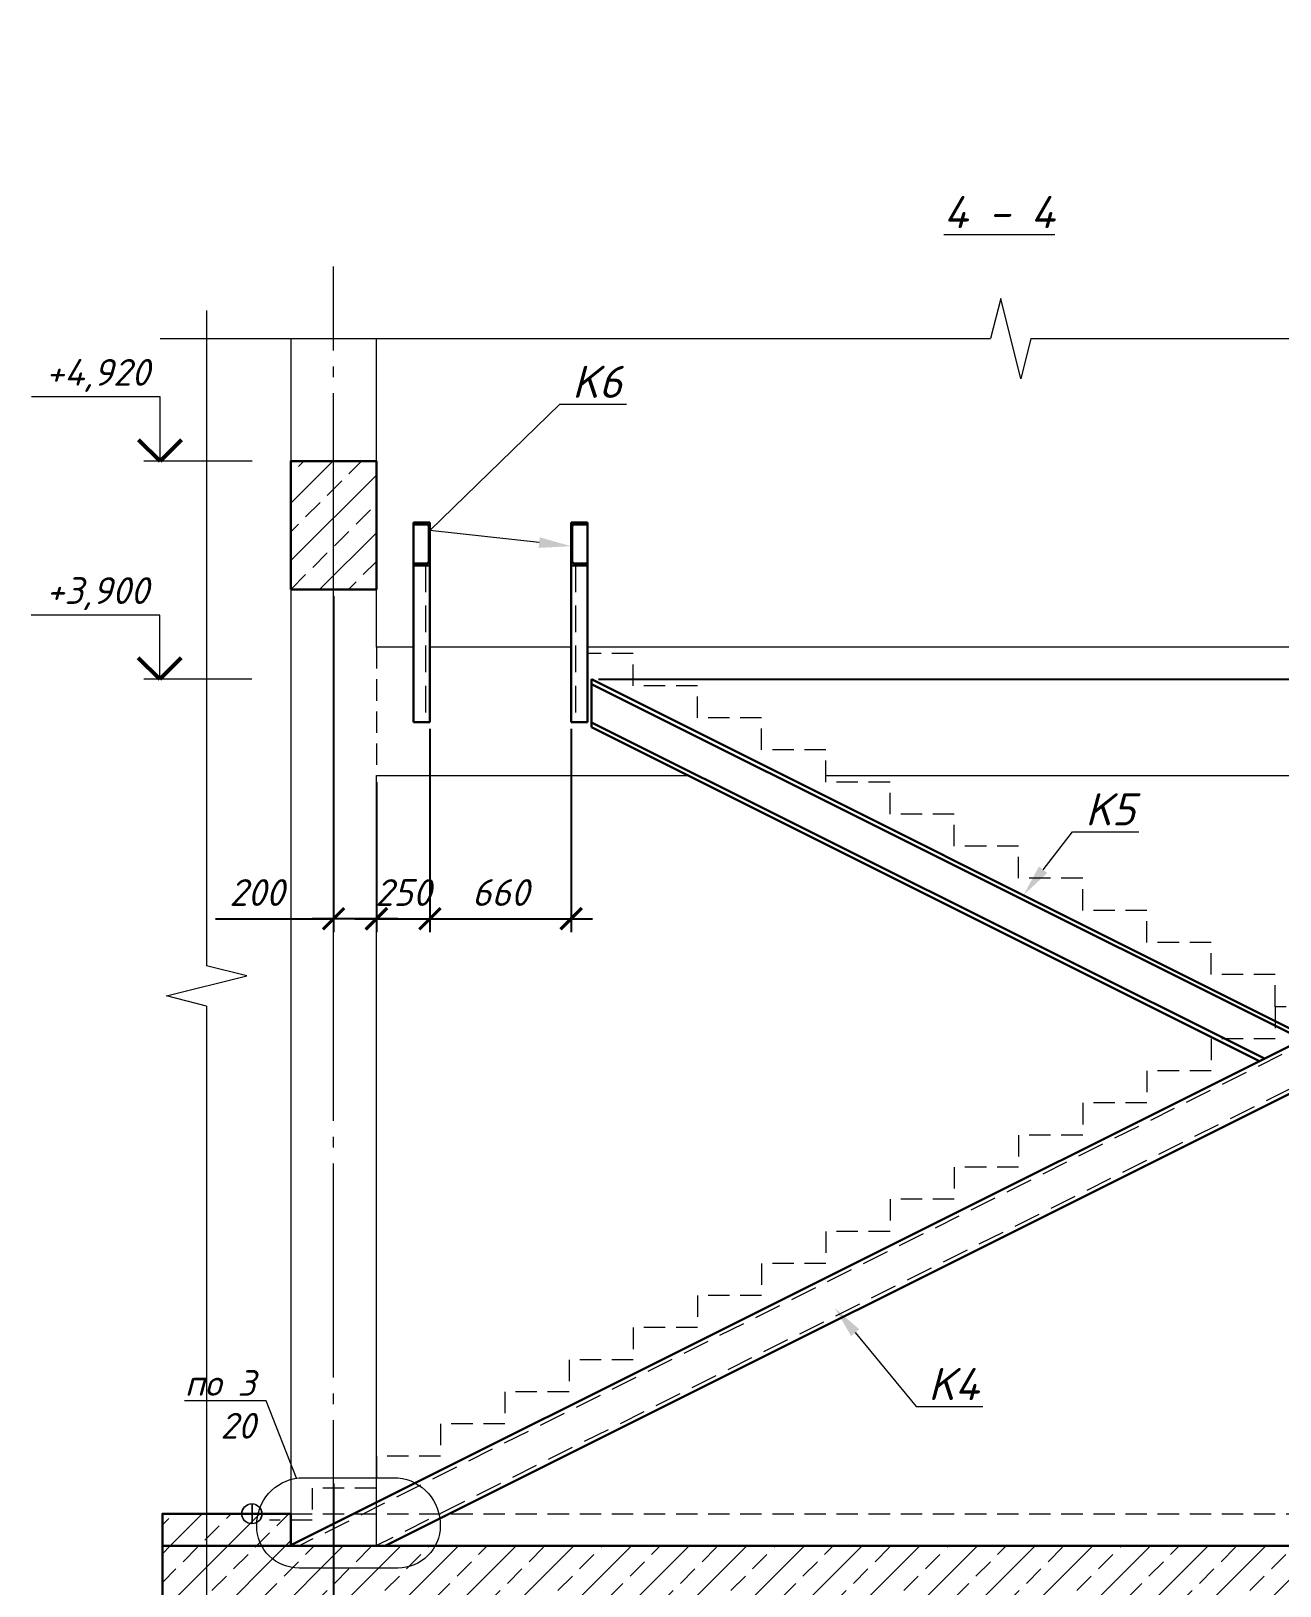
# Model space of a CAD drawing. Header units: millimetres. Extents: x -79646 to 95064, y -231229 to -58107.
# Drawn here: x -67303 to -61468, y -176076 to -168810 of the extents above; entities that cross this region are included whole.
import ezdxf
from ezdxf import colors
from ezdxf.entities.mleader import LeaderData, LeaderLine
from ezdxf.math import Vec2, Vec3

# ---------------------------------------------------------------- set-up
doc = ezdxf.new("R2010")
doc.units = ezdxf.units.MM
doc.header["$PDMODE"] = 3
for name, pattern in [('DASHED2', [0.375, 0.25, -0.125]), ('GOST2.303 5', [24, 20, -1.5, 1, -1.5]), ('HIDDEN', [0.375, 0.25, -0.125])]:
    doc.linetypes.add(name, pattern=pattern)
doc.layers.get('0').update_dxf_attribs({"lineweight": 5})
doc.layers.get('Defpoints').update_dxf_attribs({"lineweight": 0})
for name, color, linetype, lineweight in [('#Dimensions', 7, 'Continuous', 9), ('#Бетон вид', 22, 'Continuous', 18), ('#Бетон разрез', 22, 'Continuous', 30), ('#Выноски', 7, 'Continuous', 15), ('#Оси', 7, 'Continuous', 9), ('#разм', 7, 'Continuous', 9), ('A-okno', 7, 'Continuous', 0), ('k_ Металл', 1, 'Continuous', 30), ('k_ Металл_вид', 1, 'Continuous', 18), ('k_ Отметки', 251, 'Continuous', 9)]:
    doc.layers.add(name, color=color, linetype=linetype, lineweight=lineweight)
doc.layers.add('#Hatch', color=252, linetype='Continuous', lineweight=5, true_color=0x696969)
doc.layers.add('Штриховка', color=252, linetype='Continuous', lineweight=5, true_color=0x696969)
doc.styles.add('ESKDW', font='eskdw.shx', dxfattribs={"oblique": 15})
doc.styles.add('STEP PR', font='isocpeui.ttf')
doc.dimstyles.new('SPDS', dxfattribs={"dimscale": 50, "dimtxt": 2.5, "dimasz": 2, "dimexe": 1.25, "dimexo": 0.625, "dimtad": 1, "dimdec": 0, "dimrnd": 0.001, "dimtxsty": 'ESKDW', "dimblk": 'ARCHTICK', "dimcen": 2.5, "dimdle": 2, "dimclrd": 256, "dimclre": 256, "dimclrt": 7, "dimadec": 0, "dimazin": 2, "dimtfac": 0.75, "dimtdec": 0, "dimtmove": 1, "dimatfit": 3, "dimfxl": 1, "dimtolj": 1, "dimarcsym": 1})
doc.dimstyles.new('высотные отметки', dxfattribs={"dimtxt": 500, "dimasz": 100, "dimexe": 100, "dimexo": 0.625, "dimgap": 50, "dimtad": 1, "dimtih": 1, "dimtoh": 1, "dimdec": 3, "dimlfac": 0.001, "dimrnd": 0.005, "dimzin": 9, "dimtxsty": 'STEP PR', "dimblk": 'NONE', "dimcen": 100, "dimdle": 100, "dimse1": 1, "dimse2": 1, "dimsd1": 1, "dimsd2": 1, "dimadec": 0, "dimazin": 0, "dimtfac": 1, "dimtdec": 3, "dimtmove": 0, "dimatfit": 2, "dimldrblk": 'NONE', "dimfxl": 1, "dimarcsym": 0})
pattern_1 = [(45, (-128893.03, -53585.05), (-134.70384, 134.70384), []), (45, (-128758.33, -53585.05), (-134.70384, 134.70384), [95.25, -47.625])]

# ---------------------------------------------------------------- blocks, each defined once
blk = doc.blocks.new('*U137')
at = {"color": 0, "linetype": 'ByBlock', "lineweight": -2}
for p, q in [((25.871, 0), (26.183, 1.25)), ((26.183, 1.25), (26.808, -1.25)), ((25.871, 0), (0, 0)), ((26.808, -1.25), (27.121, 0)), ((52.991, 0), (27.121, 0))]:
    blk.add_line(p, q, dxfattribs=at)
blk = doc.blocks.new('*U138')
at = {"color": 0, "linetype": 'ByBlock', "lineweight": -2}
for p, q in [((20.42, 0), (20.733, 1.25)), ((20.733, 1.25), (21.358, -1.25)), ((20.42, 0), (0, 0)), ((21.358, -1.25), (21.67, 0)), ((42.091, 0), (21.67, 0))]:
    blk.add_line(p, q, dxfattribs=at)
blk = doc.blocks.new('*D156')
at = {"layer": 'Defpoints', "color": 0, "lineweight": 0, "ltscale": 3, "transparency": 16777216}
for p in [(4574327, -914160), (4576313, -914160, 0), (4576313, -924000)]:
    blk.add_point(p, dxfattribs=at)
at = {"layer": '#разм', "color": 0, "ltscale": 3, "transparency": 16777216, "insert": (4574872, -913360), "char_height": 250, "attachment_point": 5, "style": 'STEP PR'}
blk.add_mtext('+4,920', dxfattribs=at)
blk = doc.blocks.new('_None')
blk = doc.blocks.new('*D161')
at = {"layer": 'Defpoints', "color": 0, "lineweight": 0, "ltscale": 3, "transparency": 16777216}
for p in [(4574340, -916200), (4576313, -916200, 0), (4576313, -924000)]:
    blk.add_point(p, dxfattribs=at)
at = {"layer": '#разм', "color": 0, "ltscale": 3, "transparency": 16777216, "insert": (4574872, -915400), "char_height": 250, "attachment_point": 5, "style": 'STEP PR'}
blk.add_mtext('+3,900', dxfattribs=at)
blk = doc.blocks.new('*U104')
at = {"color": 0, "linetype": 'ByBlock', "lineweight": -2}
for p, q in [((0, 200), (0, 0)), ((0, 200), (76, 200)), ((5.2, 181.5), (5.2, 18.5)), ((14.7, 191), (70.5, 191)), ((76, 200), (76, 196.5)), ((0, 0), (76, 0)), ((14.7, 9), (70.5, 9)), ((76, 0), (76, 3.5))]:
    blk.add_line(p, q, dxfattribs=at)
for centre, radius, start, end in [((14.7, 181.5), 9.5, 90, 180), ((70.5, 196.5), 5.5, 270, 0), ((14.7, 18.5), 9.5, 180, 270), ((70.5, 3.5), 5.5, 0, 90)]:
    blk.add_arc(centre, radius, start, end, dxfattribs=at)
blk = doc.blocks.new('_ArchTick')
at = {"color": 0, "linetype": 'ByBlock', "const_width": 0.15}
blk.add_lwpolyline([(-0.5, -0.5), (0.5, 0.5)], dxfattribs=at)
blk = doc.blocks.new('*D239')
at = {"layer": '#Dimensions', "lineweight": -2, "transparency": 16777216}
for p, q in [((-60456.5, -171739.2), (-60456.5, -173589.2)), ((-64652.4, -171839.2), (-60394, -171839.2)), ((-61352.4, -173489.2), (-60394, -173489.2))]:
    blk.add_line(p, q, dxfattribs=at)
at = {"layer": 'Defpoints', "color": 0, "lineweight": 0, "transparency": 16777216}
for p in [(-64683.6, -171839.2), (-61383.6, -173489.2), (-60456.5, -173489.2)]:
    blk.add_point(p, dxfattribs=at)
at = {"layer": '#Dimensions', "lineweight": -2, "transparency": 16777216, "xscale": 100, "yscale": 100, "zscale": 100}
for p, rotation in [((-60456.5, -171839.2), 90), ((-60456.5, -173489.2), 270)]:
    blk.add_blockref('_ArchTick', p, dxfattribs=dict(at, rotation=rotation))
at = {"layer": '#Dimensions', "transparency": 16777216, "insert": (-60579, -172664.2), "char_height": 125, "attachment_point": 5, "rotation": 90, "style": 'STEP PR'}
blk.add_mtext('\\A1;1650', dxfattribs=at)
blk = doc.blocks.new('*D240')
at = {"layer": '#Dimensions', "lineweight": -2, "transparency": 16777216}
for p, q in [((-60456.5, -173389.2), (-60456.5, -175989.2)), ((-61352.4, -173489.2), (-60394, -173489.2)), ((-61639, -175889.2), (-60394, -175889.2))]:
    blk.add_line(p, q, dxfattribs=at)
at = {"layer": 'Defpoints', "color": 0, "lineweight": 0, "transparency": 16777216}
for p in [(-61383.6, -173489.2), (-61670.3, -175889.2), (-60456.5, -175889.2)]:
    blk.add_point(p, dxfattribs=at)
at = {"layer": '#Dimensions', "lineweight": -2, "transparency": 16777216, "xscale": 100, "yscale": 100, "zscale": 100}
for p, rotation in [((-60456.5, -173489.2), 90), ((-60456.5, -175889.2), 270)]:
    blk.add_blockref('_ArchTick', p, dxfattribs=dict(at, rotation=rotation))
at = {"layer": '#Dimensions', "transparency": 16777216, "insert": (-60579, -174689.2), "char_height": 125, "attachment_point": 5, "rotation": 90, "style": 'STEP PR'}
blk.add_mtext('\\A1;2400', dxfattribs=at)
blk = doc.blocks.new('*D241')
at = {"layer": '#Dimensions', "lineweight": -2, "transparency": 16777216}
for p, q in [((-61295.3, -173520.5), (-61295.3, -177002.9)), ((-65889.5, -175597.1), (-65889.5, -177002.9)), ((-61195.3, -176940.4), (-65989.5, -176940.4))]:
    blk.add_line(p, q, dxfattribs=at)
at = {"layer": 'Defpoints', "color": 0, "lineweight": 0, "transparency": 16777216}
for p in [(-61295.3, -173489.2), (-65889.5, -175565.8), (-65889.5, -176940.4)]:
    blk.add_point(p, dxfattribs=at)
at = {"layer": '#Dimensions', "lineweight": -2, "transparency": 16777216, "xscale": 100, "yscale": 100, "zscale": 100, "rotation": 180}
blk.add_blockref('_ArchTick', (-65889.5, -176940.4), dxfattribs=at)
at = {"layer": '#Dimensions', "lineweight": -2, "transparency": 16777216, "xscale": 100, "yscale": 100, "zscale": 100}
blk.add_blockref('_ArchTick', (-61295.3, -176940.4), dxfattribs=at)
at = {"layer": '#Dimensions', "transparency": 16777216, "insert": (-63592.4, -176817.9), "char_height": 125, "attachment_point": 5, "style": 'STEP PR'}
blk.add_mtext('\\A1;4595', dxfattribs=at)
blk = doc.blocks.new('*D243')
at = {"layer": '#Dimensions', "lineweight": -2, "transparency": 16777216}
for p, q in [((-65439.5, -172070.5), (-65439.5, -173020.6)), ((-65689.5, -172320.5), (-65689.5, -173020.6)), ((-65789.5, -172958.1), (-65339.5, -172958.1))]:
    blk.add_line(p, q, dxfattribs=at)
at = {"layer": 'Defpoints', "color": 0, "lineweight": 0, "transparency": 16777216}
for p in [(-65439.5, -172039.2), (-65689.5, -172289.2), (-65439.5, -172958.1)]:
    blk.add_point(p, dxfattribs=at)
at = {"layer": '#Dimensions', "lineweight": -2, "transparency": 16777216, "xscale": 100, "yscale": 100, "zscale": 100, "rotation": 180}
blk.add_blockref('_ArchTick', (-65689.5, -172958.1), dxfattribs=at)
at = {"layer": '#Dimensions', "lineweight": -2, "transparency": 16777216, "xscale": 100, "yscale": 100, "zscale": 100}
blk.add_blockref('_ArchTick', (-65439.5, -172958.1), dxfattribs=at)
at = {"layer": '#Dimensions', "transparency": 16777216, "insert": (-65564.5, -172835.6), "char_height": 125, "attachment_point": 5, "style": 'STEP PR'}
blk.add_mtext('\\A1;250', dxfattribs=at)
blk = doc.blocks.new('*D244')
at = {"layer": '#Dimensions', "lineweight": -2, "transparency": 16777216}
for p, q in [((-65439.5, -172070.5), (-65439.5, -173020.6)), ((-64779.6, -172070.5), (-64779.6, -173020.6)), ((-65539.5, -172958.1), (-64679.6, -172958.1))]:
    blk.add_line(p, q, dxfattribs=at)
at = {"layer": 'Defpoints', "color": 0, "lineweight": 0, "transparency": 16777216}
for p in [(-65439.5, -172039.2), (-64779.6, -172039.2), (-64779.6, -172958.1)]:
    blk.add_point(p, dxfattribs=at)
at = {"layer": '#Dimensions', "lineweight": -2, "transparency": 16777216, "xscale": 100, "yscale": 100, "zscale": 100, "rotation": 180}
blk.add_blockref('_ArchTick', (-65439.5, -172958.1), dxfattribs=at)
at = {"layer": '#Dimensions', "lineweight": -2, "transparency": 16777216, "xscale": 100, "yscale": 100, "zscale": 100}
blk.add_blockref('_ArchTick', (-64779.6, -172958.1), dxfattribs=at)
at = {"layer": '#Dimensions', "transparency": 16777216, "insert": (-65109.6, -172835.6), "char_height": 125, "attachment_point": 5, "style": 'STEP PR'}
blk.add_mtext('\\A1;660', dxfattribs=at)
blk = doc.blocks.new('*D310')
at = {"layer": '#Dimensions', "lineweight": -2, "transparency": 16777216}
for p, q in [((-65889.5, -171450.5), (-65889.5, -173020.6)), ((-65689.5, -172320.5), (-65689.5, -173020.6)), ((-66441.3, -172958.1), (-65889.5, -172958.1)), ((-65589.5, -172958.1), (-65989.5, -172958.1))]:
    blk.add_line(p, q, dxfattribs=at)
at = {"layer": 'Defpoints', "color": 0, "lineweight": 0, "transparency": 16777216}
for p in [(-65889.5, -171419.2), (-65689.5, -172289.2), (-65889.5, -172958.1)]:
    blk.add_point(p, dxfattribs=at)
at = {"layer": '#Dimensions', "lineweight": -2, "transparency": 16777216, "xscale": 100, "yscale": 100, "zscale": 100, "rotation": 180}
blk.add_blockref('_ArchTick', (-65889.5, -172958.1), dxfattribs=at)
at = {"layer": '#Dimensions', "lineweight": -2, "transparency": 16777216, "xscale": 100, "yscale": 100, "zscale": 100}
blk.add_blockref('_ArchTick', (-65689.5, -172958.1), dxfattribs=at)
at = {"layer": '#Dimensions', "transparency": 16777216, "insert": (-66248.5, -172835.6), "char_height": 125, "attachment_point": 5, "style": 'STEP PR'}
blk.add_mtext('\\A1;200', dxfattribs=at)
blk = doc.blocks.new('*U155')
at = {"layer": '#разм', "ltscale": 100, "elevation": 0}
for points in [[(4575453.9815, -913560.1311), (4574252.0497, -913560.1311)], [(4575453.9815, -914160.1311), (4575453.9815, -913560.1311)], [(4576313.4569, -914160.1311), (4575303.9815, -914160.1311)]]:
    blk.add_lwpolyline(points, dxfattribs=at)
at = {"layer": 'A-okno', "color": 0, "lineweight": 50, "ltscale": 100, "elevation": 0}
for points in [[(4575453.9815, -914160.1311), (4575253.9816, -913960.1312)], [(4575453.9815, -914160.1311), (4575653.9814, -913960.1312)]]:
    blk.add_lwpolyline(points, dxfattribs=at)
at = {"layer": 'Defpoints', "color": 253, "ltscale": 3, "elevation": 0}
blk.add_lwpolyline([(4576219.8409, -924000.2763), (4576407.0728, -924000.2763)], dxfattribs=at)
at = {"layer": 'Defpoints', "color": 253, "lineweight": 15, "ltscale": 3, "elevation": 0}
blk.add_lwpolyline([(4576313.4569, -923906.6603), (4576313.4569, -924093.8923)], dxfattribs=at)
at = {"layer": 'Defpoints', "color": 253, "lineweight": 15, "ltscale": 3}
blk.add_circle((4576313.4569, -924000.2763, 0), 93.616, dxfattribs=at)
at = {"layer": '#разм', "ltscale": 3}
dim = blk.add_linear_dim(base=(4574327.168, -914160.1311), p1=(4576313.4569, -924000.4215), p2=(4576313.4569, -914160.1311, 0), angle=90, dimstyle='высотные отметки', override={"dimtxt": 250, "dimlfac": 0.0005, "dimrnd": 0.005, "dimzin": 1, "dimpost": '+<>'}, dxfattribs=at)
dim.commit()
dim.dimension.update_dxf_attribs({"geometry": '*D156', "text_midpoint": (4574872.0543, -913560.1311), "dimtype": 160})
blk = doc.blocks.new('*U160')
at = {"layer": '#разм', "ltscale": 100, "elevation": 0}
for points in [[(4575453.9815, -915600.4215), (4574252.0497, -915600.4215)], [(4575453.9815, -916200.4215), (4575453.9815, -915600.4215)], [(4576313.4569, -916200.4215), (4575303.9815, -916200.4215)]]:
    blk.add_lwpolyline(points, dxfattribs=at)
at = {"layer": 'A-okno', "color": 0, "lineweight": 50, "ltscale": 100, "elevation": 0}
for points in [[(4575453.9815, -916200.4215), (4575253.9816, -916000.4216)], [(4575453.9815, -916200.4215), (4575653.9814, -916000.4216)]]:
    blk.add_lwpolyline(points, dxfattribs=at)
at = {"layer": 'Defpoints', "color": 253, "ltscale": 3, "elevation": 0}
blk.add_lwpolyline([(4576219.8409, -924000.2763), (4576407.0728, -924000.2763)], dxfattribs=at)
at = {"layer": 'Defpoints', "color": 253, "lineweight": 15, "ltscale": 3, "elevation": 0}
blk.add_lwpolyline([(4576313.4569, -923906.6603), (4576313.4569, -924093.8923)], dxfattribs=at)
at = {"layer": 'Defpoints', "color": 253, "lineweight": 15, "ltscale": 3}
blk.add_circle((4576313.4569, -924000.2763, 0), 93.616, dxfattribs=at)
at = {"layer": '#разм', "ltscale": 3}
dim = blk.add_linear_dim(base=(4574340.0468, -916200.4215), p1=(4576313.4569, -924000.4215), p2=(4576313.4569, -916200.4215, 0), angle=90, dimstyle='высотные отметки', override={"dimtxt": 250, "dimlfac": 0.0005, "dimrnd": 0.005, "dimzin": 1, "dimpost": '+<>'}, dxfattribs=at)
dim.commit()
dim.dimension.update_dxf_attribs({"geometry": '*D161', "text_midpoint": (4574872.0543, -915600.4215), "dimtype": 160})

msp = doc.modelspace()

# ---------------------------------------------------------------- hatches: boundary and pattern name
at = {"layer": '#Hatch'}
h = msp.add_hatch(dxfattribs=at)
h.set_pattern_fill('ANSI33', color=256, scale=30, style=0)
h.set_pattern_definition([(45, (-128893.03, -53575.92), (-134.70384, 134.70384), []), (45, (-128758.33, -53575.92), (-134.70384, 134.70384), [95.25, -47.625])])
h.paths.add_polyline_path([(-49852.48817, -186378.11106), (-50012.48817, -186378.11106), (-50009.22277, -189766.79113), (-49852.48817, -189767.15354)])
h.paths.add_polyline_path([(-49852.48817, -189767.15354), (-50009.22277, -189766.79113), (-50008.21918, -190808.27596), (-49852.48817, -190808.1259)])
h.paths.add_polyline_path([(-49852.48817, -191828.11106), (-50007.23629, -191828.27501), (-50007.0919, -191978.11106), (-49852.48817, -191978.11106)])
h.paths.add_polyline_path([(-45702.48817, -189978.11106), (-45862.48817, -189978.11106), (-45862.48817, -191978.11106), (-45702.48817, -191978.11106)])
h.paths.add_polyline_path([(-45702.48817, -188448.99571), (-45862.48817, -188580.27086), (-45862.48817, -189578.11106), (-45702.48817, -189578.11106)])
h.paths.add_polyline_path([(-45702.48817, -186176.74947), (-45862.48817, -186176.3795), (-45862.48817, -188580.27086), (-45702.48817, -188448.99571)])
h.paths.add_polyline_path([(-62310.57482, -172610.20078), (-61987.05209, -172610.20078), (-61987.05209, -172250.20078), (-62310.57482, -172250.20078)], flags=9)
h.paths.add_polyline_path([(-63060.23617, -175296.31412), (-62761.03163, -175296.31412), (-62761.03163, -174936.31412), (-63060.23617, -174936.31412)], flags=9)
h.paths.add_polyline_path([(-63116.56913, -177271.29851), (-62683.0464, -177271.29851), (-62683.0464, -176971.29851), (-63116.56913, -176971.29851)], flags=9)
h.paths.add_polyline_path([(-64612.9471, -172676.17789), (-64289.53801, -172676.17789), (-64289.53801, -172316.17789), (-64612.9471, -172316.17789)], flags=9)
h.paths.add_polyline_path([(-59803.09017, -193472.71494), (-59369.56745, -193472.71494), (-59369.56745, -193172.71494), (-59803.09017, -193172.71494)], flags=9)
h.paths.add_polyline_path([(-48309.10991, -172645.97606), (-47985.58719, -172645.97606), (-47985.58719, -172285.97606), (-48309.10991, -172285.97606)], flags=9)
h.paths.add_polyline_path([(-49230.20197, -177271.29851), (-48796.67924, -177271.29851), (-48796.67924, -176971.29851), (-49230.20197, -176971.29851)], flags=9)
h.paths.add_polyline_path([(-50481.66116, -172831.418), (-50158.25207, -172831.418), (-50158.25207, -172471.418), (-50481.66116, -172471.418)], flags=9)
h.paths.add_polyline_path([(-39222.19434, -175677.76687), (-38788.67161, -175677.76687), (-38788.67161, -175377.76687), (-39222.19434, -175377.76687)], flags=9)
h.paths.add_polyline_path([(-61835.66593, -193472.71494), (-61492.7682, -193472.71494), (-61492.7682, -193172.71494), (-61835.66593, -193172.71494)], flags=9)
h.paths.add_polyline_path([(-49789.25901, -193484.3199), (-49446.36128, -193484.3199), (-49446.36128, -193184.3199), (-49789.25901, -193184.3199)], flags=9)
h.paths.add_polyline_path([(-47756.68325, -193484.3199), (-47323.16052, -193484.3199), (-47323.16052, -193184.3199), (-47756.68325, -193184.3199)], flags=9)
h.paths.add_polyline_path([(-50915.82467, -188189.80578), (-50915.82467, -187756.28305), (-51215.82467, -187756.28305), (-51215.82467, -188189.80578)], flags=9)
h.paths.add_polyline_path([(-50907.50054, -191196.4235), (-50907.50054, -190750.02199), (-51207.50054, -190750.02199), (-51207.50054, -191196.4235)], flags=9)
h.paths.add_polyline_path([(-51177.59874, -189392.70366), (-51177.59874, -188959.18094), (-51477.59874, -188959.18094), (-51477.59874, -189392.70366)], flags=9)
h.paths.add_polyline_path([(-60124.91783, -193754.41743), (-59704.46328, -193754.41743), (-59704.46328, -193454.41743), (-60124.91783, -193454.41743)], flags=9)
h.paths.add_polyline_path([(-48078.5109, -193746.78595), (-47658.05636, -193746.78595), (-47658.05636, -193446.78595), (-48078.5109, -193446.78595)], flags=9)
h.paths.add_polyline_path([(-63197.76181, -189393.58944), (-63197.76181, -188960.06671), (-63497.76181, -188960.06671), (-63497.76181, -189393.58944)], flags=9)
h.paths.add_polyline_path([(-62851.65227, -188190.70118), (-62851.65227, -187757.17846), (-63151.65227, -187757.17846), (-63151.65227, -188190.70118)], flags=9)
h.paths.add_polyline_path([(-62851.65227, -191197.14058), (-62851.65227, -190750.73906), (-63151.65227, -190750.73906), (-63151.65227, -191197.14058)], flags=9)
h.paths.add_polyline_path([(-59958.51393, -188322.90716), (-59634.99121, -188322.90716), (-59634.99121, -187962.90716), (-59958.51393, -187962.90716)], flags=9)
h.paths.add_polyline_path([(-59788.67043, -188770.93699), (-59489.46588, -188770.93699), (-59489.46588, -188410.93699), (-59788.67043, -188410.93699)], flags=9)
h.paths.add_polyline_path([(-59028.35772, -191411.01443), (-58704.94863, -191411.01443), (-58704.94863, -191051.01443), (-59028.35772, -191051.01443)], flags=9)
h.paths.add_polyline_path([(-59531.92947, -185852.52712), (-59356.92947, -185852.52712), (-59356.92947, -185492.52712), (-59531.92947, -185492.52712)], flags=9)
h.paths.add_polyline_path([(-60741.0809, -174160.85041), (-60441.87635, -174160.85041), (-60441.87635, -173800.85041), (-60741.0809, -173800.85041)], flags=9)
h.paths.add_polyline_path([(-45726.94631, -174082.02098), (-45551.94631, -174082.02098), (-45551.94631, -173722.02098), (-45726.94631, -173722.02098)], flags=9)
h.paths.add_polyline_path([(-46979.25733, -174066.75703), (-46779.93915, -174066.75703), (-46779.93915, -173706.75703), (-46979.25733, -173706.75703)], flags=9)
h.paths.add_polyline_path([(-39504.81326, -174974.80239), (-39181.29053, -174974.80239), (-39181.29053, -174614.80239), (-39504.81326, -174614.80239)], flags=9)
h.paths.add_polyline_path([(-38424.19741, -174050.53536), (-38100.78832, -174050.53536), (-38100.78832, -173690.53536), (-38424.19741, -173690.53536)], flags=9)
h.paths.add_polyline_path([(-46914.77454, -174375.79646), (-46503.60029, -174375.79646), (-46503.60029, -174075.79646), (-46914.77454, -174075.79646)], flags=9)
h.paths.add_polyline_path([(-49251.47779, -174377.40631), (-48817.95506, -174377.40631), (-48817.95506, -174077.40631), (-49251.47779, -174077.40631)], flags=9)
h.paths.add_polyline_path([(-51831.04812, -174375.79646), (-51488.15039, -174375.79646), (-51488.15039, -174075.79646), (-51831.04812, -174075.79646)], flags=9)
h.paths.add_polyline_path([(-51344.77264, -174375.79646), (-51001.87491, -174375.79646), (-51001.87491, -174075.79646), (-51344.77264, -174075.79646)], flags=9)
h.paths.add_polyline_path([(-50643.27271, -174377.40631), (-50387.4015, -174377.40631), (-50387.4015, -174077.40631), (-50643.27271, -174077.40631)], flags=9)
h.paths.add_polyline_path([(-47641.60802, -172877.8822), (-47641.60802, -172470.30644), (-47941.60802, -172470.30644), (-47941.60802, -172877.8822)], flags=9)
h.paths.add_polyline_path([(-40711.68297, -175288.8437), (-40355.90646, -175288.8437), (-40355.90646, -174988.8437), (-40711.68297, -174988.8437)], flags=9)
h.paths.add_polyline_path([(-40179.77009, -175288.8437), (-39836.87237, -175288.8437), (-39836.87237, -174988.8437), (-40179.77009, -174988.8437)], flags=9)
h.paths.add_polyline_path([(-39520.88268, -175298.41491), (-39187.45465, -175298.41491), (-39187.45465, -174998.41491), (-39520.88268, -174998.41491)], flags=9)
h.paths.add_polyline_path([(-38906.04094, -173396.14402), (-38906.04094, -173053.24629), (-39206.04094, -173053.24629), (-39206.04094, -173396.14402)], flags=9)
h.paths.add_polyline_path([(-38887.02134, -172604.48902), (-38887.02134, -172352.21629), (-39187.02134, -172352.21629), (-39187.02134, -172604.48902)], flags=9)
h.paths.add_polyline_path([(-47912.10701, -188431.41225), (-47588.58428, -188431.41225), (-47588.58428, -188071.41225), (-47912.10701, -188071.41225)], flags=9)
h.paths.add_polyline_path([(-47742.26351, -188879.44207), (-47443.05896, -188879.44207), (-47443.05896, -188519.44207), (-47742.26351, -188519.44207)], flags=9)
h.paths.add_polyline_path([(-60520.59448, -187033.74112), (-60321.2763, -187033.74112), (-60321.2763, -186673.74112), (-60520.59448, -186673.74112)], flags=9)
h.paths.add_polyline_path([(-58864.56134, -186958.20633), (-58665.24316, -186958.20633), (-58665.24316, -186598.20633), (-58864.56134, -186598.20633)], flags=9)
h.paths.add_polyline_path([(-48474.18756, -187079.55476), (-48274.86938, -187079.55476), (-48274.86938, -186719.55476), (-48474.18756, -186719.55476)], flags=9)
h.paths.add_polyline_path([(-46818.15442, -187004.01997), (-46618.83624, -187004.01997), (-46618.83624, -186644.01997), (-46818.15442, -186644.01997)], flags=9)
h.paths.add_polyline_path([(-47514.44264, -186510.86031), (-47339.44264, -186510.86031), (-47339.44264, -186150.86031), (-47514.44264, -186150.86031)], flags=9)
h.paths.add_polyline_path([(-38816.6098, -175288.8437), (-38409.03404, -175288.8437), (-38409.03404, -174988.8437), (-38816.6098, -174988.8437)], flags=9)
h.paths.add_polyline_path([(-37621.59904, -175288.8437), (-37275.10283, -175288.8437), (-37275.10283, -174988.8437), (-37621.59904, -174988.8437)], flags=9)
h.paths.add_polyline_path([(-57331.67115, -192108.66588), (-57331.67115, -191808.47552), (-57528.13652, -191755.83278), (-57528.13652, -192056.02314)], flags=9)
h.paths.add_polyline_path([(-57333.52032, -191503.55217), (-57333.52032, -191203.36181), (-57533.68403, -191149.72811), (-57533.68403, -191449.91847)], flags=9)
h.paths.add_polyline_path([(-57331.67115, -190552.74633), (-57331.67115, -190221.30597), (-57528.13652, -190168.66324), (-57528.13652, -190500.1036)], flags=9)
h.paths.add_polyline_path([(-60349.92149, -185399.51239), (-60117.38361, -185399.51239), (-60117.38361, -185137.01239), (-60349.92149, -185137.01239)], flags=9)
h.paths.add_polyline_path([(-60349.92149, -193260.10177), (-60117.38361, -193260.10177), (-60117.38361, -192997.60177), (-60349.92149, -192997.60177)], flags=9)
h.paths.add_polyline_path([(-58598.52368, -185399.51239), (-58394.35701, -185399.51239), (-58394.35701, -185137.01239), (-58598.52368, -185137.01239)], flags=9)
h.paths.add_polyline_path([(-58598.52368, -193260.10177), (-58394.35701, -193260.10177), (-58394.35701, -192997.60177), (-58598.52368, -192997.60177)], flags=9)
h.paths.add_polyline_path([(-56627.79001, -191733.87731), (-56395.38471, -191733.87731), (-56395.38471, -191471.37731), (-56627.79001, -191471.37731)], flags=9)
h.paths.add_polyline_path([(-63977.79925, -191733.87731), (-63745.39394, -191733.87731), (-63745.39394, -191471.37731), (-63977.79925, -191471.37731)], flags=9)
h.paths.add_polyline_path([(-48303.51457, -185018.79339), (-48070.97669, -185018.79339), (-48070.97669, -184756.29339), (-48303.51457, -184756.29339)], flags=9)
h.paths.add_polyline_path([(-48303.51457, -193271.70672), (-48070.97669, -193271.70672), (-48070.97669, -193009.20672), (-48303.51457, -193009.20672)], flags=9)
h.paths.add_polyline_path([(-46552.11675, -185018.79339), (-46347.95009, -185018.79339), (-46347.95009, -184756.29339), (-46552.11675, -184756.29339)], flags=9)
h.paths.add_polyline_path([(-46552.11675, -193271.70672), (-46347.95009, -193271.70672), (-46347.95009, -193009.20672), (-46552.11675, -193009.20672)], flags=9)
h.paths.add_polyline_path([(-44581.38309, -191745.48226), (-44348.97778, -191745.48226), (-44348.97778, -191482.98226), (-44581.38309, -191482.98226)], flags=9)
h.paths.add_polyline_path([(-51931.39232, -191745.48226), (-51698.98702, -191745.48226), (-51698.98702, -191482.98226), (-51931.39232, -191482.98226)], flags=9)
h.paths.add_polyline_path([(-49246.17189, -185834.97516), (-48890.39537, -185834.97516), (-48890.39537, -185534.97516), (-49246.17189, -185534.97516)], flags=9)
h.paths.add_polyline_path([(-48714.25901, -185834.97516), (-48371.36128, -185834.97516), (-48371.36128, -185534.97516), (-48714.25901, -185534.97516)], flags=9)
h.paths.add_polyline_path([(-47878.7287, -185834.97516), (-47484.22113, -185834.97516), (-47484.22113, -185534.97516), (-47878.7287, -185534.97516)], flags=9)
h.paths.add_polyline_path([(-46974.25901, -185834.97516), (-46631.36128, -185834.97516), (-46631.36128, -185534.97516), (-46974.25901, -185534.97516)], flags=9)
h.paths.add_polyline_path([(-46316.08666, -185833.36531), (-45999.1359, -185833.36531), (-45999.1359, -185533.36531), (-46316.08666, -185533.36531)], flags=9)
h.paths.add_polyline_path([(-45367.87551, -187332.74141), (-45367.87551, -187015.79065), (-45667.87551, -187015.79065), (-45667.87551, -187332.74141)], flags=9)
h.paths.add_polyline_path([(-45012.76919, -188456.56926), (-43948.67828, -188456.56926), (-43948.67828, -187596.56926), (-45012.76919, -187596.56926)], flags=9)
h.paths.add_polyline_path([(-39367.64857, -171654.0946), (-38767.42369, -171654.0946), (-38767.42369, -171297.0856), (-39367.64857, -171297.0856)], flags=9)
h.paths.add_polyline_path([(-62997.02839, -169166.59925), (-62451.11385, -169166.59925), (-62451.11385, -168809.59026), (-62997.02839, -168809.59026)], flags=9)
h.paths.add_polyline_path([(-49086.15084, -169216.63377), (-48485.92595, -169216.63377), (-48485.92595, -168859.62478), (-49086.15084, -168859.62478)], flags=9)
h.paths.add_polyline_path([(-52123.23227, -178183.40649), (-51883.005, -178183.40649), (-51883.005, -177920.90649), (-52123.23227, -177920.90649)], flags=9)
h.paths.add_polyline_path([(-46123.29856, -178183.40649), (-45882.93871, -178183.40649), (-45882.93871, -177920.90649), (-46123.29856, -177920.90649)], flags=9)
h.paths.add_polyline_path([(-37364.2682, -176173.46235), (-37131.73032, -176173.46235), (-37131.73032, -175910.96235), (-37364.2682, -175910.96235)], flags=9)
h.paths.add_polyline_path([(-40868.74263, -176176.27959), (-40627.25589, -176176.27959), (-40627.25589, -175910.39891), (-40868.74263, -175910.39891)], flags=9)
h.paths.add_polyline_path([(-64050.06296, -189897.75611), (-63574.116, -189897.75611), (-63574.116, -189635.25611), (-64050.06296, -189635.25611)], flags=9)
h.paths.add_polyline_path([(-63932.2694, -186297.75611), (-63691.90956, -186297.75611), (-63691.90956, -186035.25611), (-63932.2694, -186035.25611)], flags=9)
h.paths.add_polyline_path([(-63932.20312, -192297.75611), (-63691.97584, -192297.75611), (-63691.97584, -192035.25611), (-63932.20312, -192035.25611)], flags=9)
h.paths.add_polyline_path([(-57945.16404, -194408.70018), (-57712.62616, -194408.70018), (-57712.62616, -194146.20018), (-57945.16404, -194146.20018)], flags=9)
h.paths.add_polyline_path([(-61449.63847, -194411.51741), (-61208.15173, -194411.51741), (-61208.15173, -194145.63673), (-61449.63847, -194145.63673)], flags=9)
h.paths.add_polyline_path([(-62089.99358, -194408.70018), (-61867.79661, -194408.70018), (-61867.79661, -194146.20018), (-62089.99358, -194146.20018)], flags=9)
h.paths.add_polyline_path([(-51941.89892, -189895.27866), (-51465.95195, -189895.27866), (-51465.95195, -189632.77866), (-51941.89892, -189632.77866)], flags=9)
h.paths.add_polyline_path([(-51824.10536, -186295.27866), (-51583.74551, -186295.27866), (-51583.74551, -186032.77866), (-51824.10536, -186032.77866)], flags=9)
h.paths.add_polyline_path([(-51824.03907, -192295.27866), (-51583.8118, -192295.27866), (-51583.8118, -192032.77866), (-51824.03907, -192032.77866)], flags=9)
h.paths.add_polyline_path([(-45898.75711, -194420.30513), (-45666.21923, -194420.30513), (-45666.21923, -194157.80513), (-45898.75711, -194157.80513)], flags=9)
h.paths.add_polyline_path([(-49403.23154, -194423.12236), (-49161.7448, -194423.12236), (-49161.7448, -194157.24168), (-49403.23154, -194157.24168)], flags=9)
h.paths.add_polyline_path([(-50043.58666, -194420.30513), (-49821.38969, -194420.30513), (-49821.38969, -194157.80513), (-50043.58666, -194157.80513)], flags=9)
h.paths.add_polyline_path([(-66009.59943, -178183.40649), (-65769.37216, -178183.40649), (-65769.37216, -177920.90649), (-66009.59943, -177920.90649)], flags=9)
h.paths.add_polyline_path([(-60009.66572, -178183.40649), (-59769.30587, -178183.40649), (-59769.30587, -177920.90649), (-60009.66572, -177920.90649)], flags=9)
at = {"layer": 'Штриховка'}
h = msp.add_hatch(dxfattribs=at)
h.set_pattern_fill('ANSI33', color=256, scale=30)
h.set_pattern_definition(pattern_1)
h.paths.add_polyline_path([(-65889.48579, -170819.23508), (-66089.48579, -170819.23508), (-66089.48579, -171419.23508), (-65889.48579, -171419.23508)])
h.paths.add_polyline_path([(-65689.48579, -170819.23508), (-65889.48579, -170819.23508), (-65889.48579, -171419.23508), (-65689.48579, -171419.23508)])
h = msp.add_hatch(dxfattribs=at)
h.set_pattern_fill('ANSI33', color=256, scale=30)
h.set_pattern_definition(pattern_1)
h.paths.add_polyline_path([(-58882.74676, -171889.23508), (-58882.74676, -171689.23508), (-60289.48579, -171689.23508), (-60289.48579, -171889.23508)])
h.paths.add_polyline_path([(-58882.74676, -176289.23508), (-58882.74676, -175889.23508), (-66689.48579, -175889.23508), (-66689.48579, -176289.23508)])
h = msp.add_hatch(dxfattribs=at)
h.set_pattern_fill('ANSI33', color=256, scale=30)
h.set_pattern_definition(pattern_1)
h.paths.add_polyline_path([(-66169.48579, -175769.23508), (-66089.48579, -175769.23508), (-66089.48579, -175739.23508), (-66482.73504, -175739.23508), (-66482.73504, -175889.23508), (-66169.48579, -175889.23508)])
h.paths.add_polyline_path([(-66482.73504, -175739.23508), (-66689.48579, -175739.23508), (-66689.48579, -175889.23508), (-66482.73504, -175889.23508)])
h.paths.add_polyline_path([(-66089.48579, -175769.23508), (-66169.48579, -175769.23508), (-66169.48579, -175889.23508), (-66089.48579, -175889.23508)], flags=17)

# ---------------------------------------------------------------- linework, layer by layer
at = {"layer": '#Бетон вид'}
for points in [[(-66089.48579, -170246.89732), (-66089.48579, -175889.23508), (-65689.48579, -175889.23508), (-65689.48579, -172289.23508), (-64230.86347, -172289.23508)], [(-65515.48579, -171689.23508), (-65689.48579, -171689.23508), (-65689.48579, -170246.89732)], [(-64779.64987, -171689.23508), (-65439.48579, -171689.23508)], [(-60289.48579, -171689.23508), (-64703.64987, -171689.23508)], [(-63589.48579, -172289.23508), (-60089.48579, -172289.23508), (-60089.48579, -175889.23508), (-59689.48579, -175889.23508), (-59689.48579, -172289.23508), (-58882.74676, -172289.23508)]]:
    msp.add_lwpolyline(points, dxfattribs=at)
at = {"layer": '#Бетон вид', "linetype": 'DASHED2', "ltscale": 400}
for points in [[(-65689.48579, -171689.23508), (-65689.48579, -172289.23508)], [(-60389.48579, -173369.23508), (-61489.48579, -173369.23508), (-61489.48579, -173219.23508), (-61789.48579, -173219.23508), (-61789.48579, -173069.23508), (-62089.48579, -173069.23508), (-62089.48579, -172919.23508), (-62389.48579, -172919.23508), (-62389.48579, -172769.23508), (-62689.48579, -172769.23508), (-62689.48579, -172619.23508), (-62989.48579, -172619.23508), (-62989.48579, -172469.23508), (-63289.48579, -172469.23508), (-63289.48579, -172319.23508), (-63589.48579, -172319.23508), (-63589.48579, -172169.23508), (-63889.48579, -172169.23508), (-63889.48579, -172019.23508), (-64189.48579, -172019.23508), (-64189.48579, -171869.23508), (-64489.48579, -171869.23508), (-64489.48579, -171719.23508), (-64703.64987, -171719.23508)], [(-60389.48579, -173369.23508), (-61489.48579, -173369.23508), (-61489.48579, -173519.23508), (-61789.48579, -173519.23508), (-61789.48579, -173669.23508), (-62089.48579, -173669.23508), (-62089.48579, -173819.23508), (-62389.48579, -173819.23508), (-62389.48579, -173969.23508), (-62689.48579, -173969.23508), (-62689.48579, -174119.23508), (-62989.48579, -174119.23508), (-62989.48579, -174269.23508), (-63289.48579, -174269.23508), (-63289.48579, -174419.23508), (-63589.48579, -174419.23508), (-63589.48579, -174569.23508), (-63889.48579, -174569.23508), (-63889.48579, -174719.23508), (-64189.48579, -174719.23508), (-64189.48579, -174869.23508), (-64489.48579, -174869.23508), (-64489.48579, -175019.23508), (-64789.48579, -175019.23508), (-64789.48579, -175169.23508), (-65089.48579, -175169.23508), (-65089.48579, -175319.23508), (-65389.48579, -175319.23508), (-65389.48579, -175469.23508), (-65689.48579, -175469.23508), (-65689.48579, -175619.23508), (-65989.48579, -175619.23508), (-65989.48579, -175769.23508), (-66189.48579, -175769.23508), (-66189.48579, -175769.23508)], [(-66689.48579, -175739.23508), (-58882.74676, -175739.23508)]]:
    msp.add_lwpolyline(points, dxfattribs=at)
at = {"layer": '#Бетон разрез'}
for points in [[(-66089.48579, -171419.23508), (-65689.48579, -171419.23508), (-65689.48579, -170819.23508), (-66089.48579, -170819.23508)], [(-66689.48579, -175889.23508), (-66089.48579, -175889.23508), (-66089.48579, -175739.23508), (-66689.48579, -175739.23508)]]:
    msp.add_lwpolyline(points, close=True, dxfattribs=at)
msp.add_lwpolyline([(-58882.74676, -175889.23508), (-66689.48579, -175889.23508), (-66689.48579, -176289.23508), (-58882.74676, -176289.23508)], dxfattribs=at)
at = {"layer": '#Выноски'}
msp.add_lwpolyline([(-66050.21279, -175570.49037), (-65588.86497, -175570.48005, -0.3875689818), (-65390.86497, -175794.88005), (-65390.86497, -175794.99781, -0.4142135624), (-65588.86497, -175992.99781), (-66050.5191, -175992.99781, -0.4168832263), (-66248.5191, -175795.74324), (-66248.5191, -175795.62549, -0.3857430086)], format="xyb", close=True, dxfattribs=at)
at = {"layer": '#Оси', "linetype": 'GOST2.303 5', "ltscale": 50}
msp.add_lwpolyline([(-65889.48579, -177502.42211), (-65889.48579, -169909.71775)], dxfattribs=at)
at = {"layer": 'k_ Металл'}
for points in [[(-65515.48579, -172039.23508), (-65515.48579, -171106.4949)], [(-65439.48579, -172039.23508), (-65439.48579, -171106.4949)], [(-64779.64987, -172039.23508), (-64779.64987, -171106.4949)], [(-64703.64987, -172039.23508), (-64703.64987, -171106.4949)], [(-64683.64987, -171839.23508), (-61383.64987, -173489.23508), (-61295.32171, -173489.23508)], [(-64683.64987, -171839.23508), (-64683.64987, -172062.84187)], [(-64683.64987, -171861.59576), (-61388.37123, -173509.23508), (-61335.32171, -173509.23508)], [(-65515.48579, -172039.23508), (-65439.48579, -172039.23508)], [(-64779.64987, -172039.23508), (-64703.64987, -172039.23508)], [(-64683.64987, -172040.48119), (-61540.73191, -173611.94017)], [(-64683.64987, -172062.84187), (-61563.09259, -173623.12051)], [(-59889.48579, -173489.23508), (-61295.32171, -173489.23508), (-66095.32171, -175889.23508)], [(-59889.48579, -173689.23508), (-61248.10812, -173689.23508), (-65648.10812, -175889.23508)]]:
    msp.add_lwpolyline(points, dxfattribs=at)
at = {"layer": 'k_ Металл_вид', "linetype": 'HIDDEN', "ltscale": 500}
for points in [[(-65459.48579, -171306.4949), (-65459.48579, -172039.23508)], [(-64759.64987, -171306.4949), (-64759.64987, -172039.23508)], [(-59889.48579, -173509.23508), (-61290.60035, -173509.23508), (-66050.60035, -175889.23508)], [(-59889.48579, -173669.23508), (-61252.82948, -173669.23508), (-65692.82948, -175889.23508)]]:
    msp.add_lwpolyline(points, dxfattribs=at)

# ---------------------------------------------------------------- block references
at = {"layer": '#разм', "lineweight": 15, "xscale": 0.5, "yscale": 0.5, "zscale": 0.5}
for name, p in [('*U155', (-2354427.35042, 286260.83047, 0)), ('*U160', (-2354428.71654, 286260.97568, 0))]:
    msp.add_blockref(name, p, dxfattribs=at)
at = {"xscale": -150, "yscale": -150, "zscale": -150}
msp.add_blockref('*U137', (-58751.49676, -170246.89732), dxfattribs=at)
at = {"xscale": -150, "yscale": -150, "zscale": -150, "rotation": 270}
msp.add_blockref('*U138', (-66482.73504, -176429.23508), dxfattribs=at)
at = {"layer": 'k_ Металл', "xscale": -1}
msp.add_blockref('*U104', (-65439.48579, -171306.4949), dxfattribs=at)
at = {"layer": 'k_ Металл'}
msp.add_blockref('*U104', (-64779.64987, -171306.4949), dxfattribs=at)

# ---------------------------------------------------------------- texts
at = {"layer": 'k_ Отметки', "linetype": 'ByBlock', "insert": (-62779.29245, -169730.34656), "char_height": 150, "width": 1324.3115513, "attachment_point": 8, "style": 'STEP PR'}
msp.add_mtext('{\\fISOCPEUR|b1|i1|c204|p34;\\L4 - 4}', dxfattribs=at)

# ---------------------------------------------------------------- dimensions: what is measured, and where the dimension line sits
at = {"layer": '#Dimensions'}
for base, p2, picture, middle in [((-65889.48579, -172958.06335), (-65889.48579, -171419.23508), '*D310', (-66248.53103, -172958.06335)), ((-65439.48579, -172958.06335), (-65439.48579, -172039.23508), '*D243', (-65564.48579, -172958.06335))]:
    dim = msp.add_linear_dim(base=base, p1=(-65689.48579, -172289.23508), p2=p2, dimstyle='SPDS', override={"dimgap": 1.2, "dimrnd": 5, "dimtxsty": 'STEP PR', "dimblk1": 'ArchTick', "dimblk2": 'ArchTick', "dimsah": 1, "dimclrt": 256}, dxfattribs=at)
    dim.commit()
    dim.dimension.update_dxf_attribs({"geometry": picture, "text_midpoint": middle, "dimtype": 160})
for base, p1, p2, picture, middle in [((-60456.53288, -173489.23508), (-64683.64987, -171839.23508), (-61383.64987, -173489.23508), '*D239', (-60579.03288, -172664.23508)), ((-60456.53288, -175889.23508), (-61383.64987, -173489.23508), (-61670.26614, -175889.23508), '*D240', (-60579.03288, -174689.23508))]:
    dim = msp.add_linear_dim(base=base, p1=p1, p2=p2, angle=90, dimstyle='SPDS', override={"dimgap": 1.2, "dimrnd": 5, "dimtxsty": 'STEP PR', "dimblk1": 'ArchTick', "dimblk2": 'ArchTick', "dimsah": 1, "dimclrt": 256}, dxfattribs=at)
    dim.commit()
    dim.dimension.update_dxf_attribs({"geometry": picture, "text_midpoint": middle})
for base, p1, p2, picture, middle in [((-64779.64987, -172958.06335), (-65439.48579, -172039.23508), (-64779.64987, -172039.23508), '*D244', (-65109.56783, -172835.56335)), ((-65889.48579, -176940.38191), (-61295.32171, -173489.23508), (-65889.48579, -175565.8171), '*D241', (-63592.40375, -176817.88191))]:
    dim = msp.add_linear_dim(base=base, p1=p1, p2=p2, dimstyle='SPDS', override={"dimgap": 1.2, "dimrnd": 5, "dimtxsty": 'STEP PR', "dimblk1": 'ArchTick', "dimblk2": 'ArchTick', "dimsah": 1, "dimclrt": 256}, dxfattribs=at)
    dim.commit()
    dim.dimension.update_dxf_attribs({"geometry": picture, "text_midpoint": middle})

# ---------------------------------------------------------------- leaders
at = {"layer": '#Выноски'}
ml = msp.add_multileader_mtext('Standard', dxfattribs=at)
ml.set_content('\\A1;K6', color=256, style='STEP PR')
ml.set_leader_properties(color=256, linetype='ByLayer', lineweight=-1)
ml.build(insert=Vec2(0, 0))
ml.multileader.update_dxf_attribs({"text_left_attachment_type": 6, "text_right_attachment_type": 6, "dogleg_length": 0, "arrow_head_size": 150, "scale": 0.5})
ctx = ml.context
ctx.base_point, ctx.scale, ctx.char_height, ctx.arrow_head_size, ctx.landing_gap_size, ctx.plane_origin = Vec3(-64831.81731, -170553.80614), 0.5, 150, 150, 62.5, Vec3(-36841.9647, -194584.56124)
ctx.left_attachment, ctx.right_attachment, ctx.text_align_type = 6, 6, 1
notes = []
notes.append((ctx, [(0, (1, 1, 0), (-64831.81731, -170553.80614), (1, 0), 0, [(0, [(-64779.64987, -171216.91813), (-65439.48579, -171143.56809)], 0, [])])]))
ctx.mtext.insert, ctx.mtext.rotation, ctx.mtext.alignment, ctx.mtext.flow_direction = Vec3(-64658.3514, -170373.80614), 6.2831853072, 2, 5
ml = msp.add_multileader_mtext('Standard', dxfattribs=at)
ml.set_content('\\A1;K5', color=256, style='STEP PR')
ml.set_leader_properties(color=256, linetype='ByLayer', lineweight=-1)
ml.build(insert=Vec2(0, 0))
ml.multileader.update_dxf_attribs({"text_left_attachment_type": 6, "text_right_attachment_type": 6, "dogleg_length": 0, "arrow_head_size": 150, "scale": 0.5})
ctx = ml.context
ctx.base_point, ctx.scale, ctx.char_height, ctx.arrow_head_size, ctx.landing_gap_size, ctx.plane_origin = Vec3(-62437.84755, -172551.82828), 0.5, 150, 150, 62.5, Vec3(-34214.33999, -196571.34502)
ctx.left_attachment, ctx.right_attachment, ctx.text_align_type = 6, 6, 1
notes.append((ctx, [(0, (1, 1, 0), (-62437.84755, -172551.82828), (1, 0), 0, [(0, [(-62666.03864, -172848.04069)], 0, [])])]))
ctx.mtext.insert, ctx.mtext.rotation, ctx.mtext.alignment, ctx.mtext.flow_direction = Vec3(-62260.46118, -172371.82828), 6.2831853072, 2, 5
ml = msp.add_multileader_mtext('Standard', dxfattribs=at)
ml.set_content('\\A1;K4', color=256, style='STEP PR')
ml.set_leader_properties(color=256, linetype='ByLayer', lineweight=-1)
ml.build(insert=Vec2(0, 0))
ml.multileader.update_dxf_attribs({"text_left_attachment_type": 6, "text_right_attachment_type": 6, "dogleg_length": 0, "arrow_head_size": 150, "scale": 0.5})
ctx = ml.context
ctx.base_point, ctx.scale, ctx.char_height, ctx.arrow_head_size, ctx.landing_gap_size, ctx.plane_origin = Vec3(-63167.5089, -175237.94161), 0.5, 150, 150, 62.5, Vec3(-35278.21936, -199453.67311)
ctx.left_attachment, ctx.right_attachment, ctx.text_align_type = 6, 6, 1
notes.append((ctx, [(0, (1, 1, 0), (-63167.5089, -175237.94161), (1, 0), 0, [(0, [(-63548.00022, -174776.85763)], 0, [])])]))
ctx.mtext.insert, ctx.mtext.rotation, ctx.mtext.alignment, ctx.mtext.flow_direction = Vec3(-62992.5089, -175057.94161), 6.2831853072, 2, 5
ml = msp.add_multileader_mtext('Standard', dxfattribs=at)
ml.set_content('\\A1;по 3\\P20', color=256, style='STEP PR')
ml.set_leader_properties(color=256, linetype='ByLayer', lineweight=-1)
ml.set_arrow_properties(name='NONE')
ml.build(insert=Vec2(0, 0))
ml.multileader.update_dxf_attribs({"text_left_attachment_type": 6, "text_right_attachment_type": 6, "dogleg_length": 0, "arrow_head_size": 120, "scale": 0.5})
ctx = ml.context
ctx.base_point, ctx.scale, ctx.char_height, ctx.arrow_head_size, ctx.landing_gap_size, ctx.plane_origin = Vec3(-66638.03803, -175211.86343), 0.5, 120, 120, 50, Vec3(-60927.60649, -188664.58632)
ctx.left_attachment, ctx.right_attachment, ctx.text_align_type = 6, 6, 2
notes.append((ctx, [(1, (1, 1, 0), (-66204.31076, -175211.86343), (-1, 0), 0, [(0, [(-66062.48588, -175572.22128)], 0, [])])]))
ctx.mtext.insert, ctx.mtext.rotation, ctx.mtext.alignment, ctx.mtext.flow_direction = Vec3(-66254.31076, -175067.86343), 6.2831853072, 3, 5
for ctx, leaders in notes:
    for number, flags, end, landing, length, lines in leaders:
        leader = LeaderData()
        leader.index, (leader.has_last_leader_line, leader.has_dogleg_vector, leader.attachment_direction) = number, flags
        leader.last_leader_point, leader.dogleg_vector, leader.dogleg_length = Vec3(end), Vec3(landing), length
        for number, points, colour, breaks in lines:
            line = LeaderLine()
            line.index, line.vertices, line.color, line.breaks = number, Vec3.list(points), colors.encode_raw_color(colour), breaks
            leader.lines.append(line)
        ctx.leaders.append(leader)

doc.saveas('drawing.dxf')
